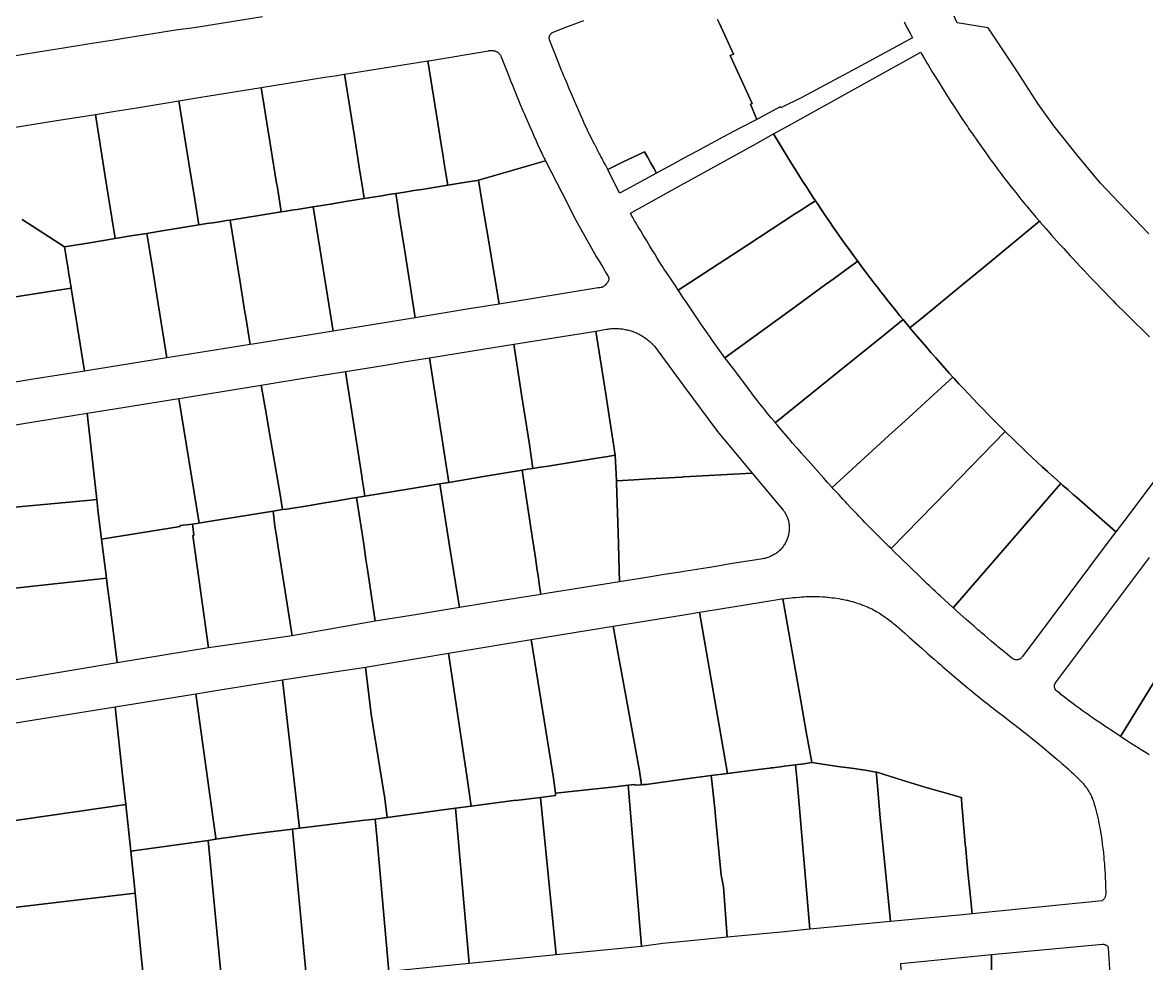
# Model space of a CAD drawing. Header units: metres. Extents: x 3 to 1005126, y 39 to 4383651.
# Drawn here: x 478748.8 to 479016.1, y 4364751.3 to 4364975 of the extents above; entities that cross this region are included whole.
import ezdxf

# ---------------------------------------------------------------- set-up
doc = ezdxf.new("R2010")
doc.units = ezdxf.units.M
doc.header["$MEASUREMENT"] = 0
doc.layers.add('TM_Llucmajor', color=7, linetype='Continuous')

msp = doc.modelspace()

# ---------------------------------------------------------------- linework, layer by layer
at = {"layer": 'TM_Llucmajor', "linetype": 'Continuous', "flags": 128}
for points in [[(479016.64, 4364924.84), (479009.64, 4364932.12), (479005.03, 4364936.92), (478999.68, 4364943.46), (478994.04, 4364950.46), (478990.26, 4364955.76), (478985.22, 4364963.52), (478978.43, 4364973.8), (478971.06, 4364974.94), (478968.74, 4364979.94)], [(478805.86, 4364976.41), (478789.61, 4364973.78), (478785.72, 4364973.32), (478773.81, 4364971.39), (478770.53, 4364970.86), (478764.31, 4364969.86), (478758.08, 4364968.85), (478758.08, 4364968.85), (478755, 4364968.35), (478740.24, 4364966.01)], [(478914.07, 4364975.76), (478914.52, 4364974.8), (478917.91, 4364967.52), (478917.48, 4364967.35), (478917.04, 4364967.18), (478919.67, 4364961.49), (478922.3, 4364955.81), (478921.88, 4364955.63), (478923.46, 4364952.02), (478919.38, 4364949.92), (478915.3, 4364947.82), (478908.89, 4364944.31), (478906.1, 4364942.78), (478902.48, 4364940.8), (478901.02, 4364940), (478899.56, 4364939.2), (478898.9, 4364940.38), (478898.24, 4364941.57), (478897.49, 4364942.93), (478896.73, 4364944.29), (478891.47, 4364941.81), (478887.96, 4364940.06), (478887.96, 4364940.06), (478887.64, 4364940.7), (478887.42, 4364941.17), (478886.98, 4364942), (478886.74, 4364942.45), (478886.6, 4364942.72), (478886.33, 4364943.22), (478886.16, 4364943.54), (478886.06, 4364943.74), (478885.87, 4364944.09), (478885.64, 4364944.53), (478885.51, 4364944.79), (478885.27, 4364945.24), (478884.95, 4364945.85), (478884.84, 4364946.06), (478884.63, 4364946.46), (478883.58, 4364948.56), (478883.33, 4364949.08), (478882.96, 4364949.87), (478882.71, 4364950.41), (478882.38, 4364951.13), (478882.31, 4364951.28), (478882.22, 4364951.49), (478882.03, 4364951.91), (478881.66, 4364952.75), (478881.41, 4364953.31), (478880.9, 4364954.47), (478880.52, 4364955.34), (478879.98, 4364956.6), (478879.26, 4364958.26), (478878.91, 4364959.08), (478878.13, 4364960.91), (478877.82, 4364961.66), (478877.61, 4364962.16), (478877.2, 4364963.16), (478877, 4364963.66), (478876.18, 4364965.7), (478875.37, 4364967.74), (478874.84, 4364969.09), (478874.14, 4364970.92), (478874.11, 4364971.03), (478874.08, 4364971.13), (478874.06, 4364971.35), (478874.06, 4364971.46), (478874.07, 4364971.56), (478874.09, 4364971.67), (478874.12, 4364971.78), (478874.15, 4364971.88), (478874.19, 4364971.98), (478874.29, 4364972.18), (478874.35, 4364972.27), (478874.42, 4364972.35), (478874.5, 4364972.44), (478874.66, 4364972.58), (478874.75, 4364972.65), (478874.84, 4364972.7), (478874.98, 4364972.77), (478878.63, 4364974.16), (478882.29, 4364975.54)], [(478958.42, 4364975.16), (478958.66, 4364974.71), (478959.13, 4364973.82), (478959.62, 4364972.94), (478959.94, 4364972.35), (478960.46, 4364971.41), (478947.28, 4364964.3), (478934.11, 4364957.18), (478929.09, 4364954.74), (478928.96, 4364954.98), (478923.46, 4364952.02), (478921.88, 4364955.63), (478922.3, 4364955.81), (478919.67, 4364961.49), (478917.04, 4364967.18), (478917.48, 4364967.35), (478917.91, 4364967.52), (478914.52, 4364974.8), (478914.07, 4364975.76)], [(478746.57, 4364950.06), (478756.36, 4364951.64), (478766.14, 4364953.21), (478768.48, 4364938.44), (478770.82, 4364923.68), (478764.81, 4364922.7), (478758.8, 4364921.72), (478758.8, 4364921.72), (478748.67, 4364928.22)], [(478748.67, 4364928.22), (478758.8, 4364921.72), (478759.03, 4364920.26), (478759.28, 4364918.72), (478759.56, 4364916.98), (478759.84, 4364915.24), (478759.99, 4364914.36), (478760.13, 4364913.48), (478760.14, 4364913.38), (478760.16, 4364913.27), (478760.27, 4364912.59), (478760.38, 4364911.9), (478758.83, 4364911.66), (478757.28, 4364911.41), (478756.23, 4364911.25), (478755.17, 4364911.08), (478745.18, 4364909.5)], [(479023.2, 4364873.14), (479011.85, 4364858.04), (479008.77, 4364853.94), (478999.42, 4364862.19), (478998.68, 4364862.84), (478997.44, 4364863.92), (478996.2, 4364865.01), (478995.7, 4364865.45), (478994.97, 4364866.1), (478993.88, 4364867.08), (478993.74, 4364867.2), (478992.52, 4364868.3), (478991.31, 4364869.42), (478990.1, 4364870.53), (478988.9, 4364871.65), (478987.7, 4364872.78), (478986.5, 4364873.92), (478985.32, 4364875.06), (478984.13, 4364876.2), (478982.96, 4364877.35), (478982.47, 4364877.83), (478981.78, 4364878.51), (478980.62, 4364879.67), (478979.46, 4364880.84), (478978.3, 4364882.02), (478977.15, 4364883.19), (478976.01, 4364884.38), (478974.87, 4364885.57), (478973.74, 4364886.76), (478972.61, 4364887.97), (478971.49, 4364889.17), (478970.38, 4364890.38), (478970.05, 4364890.74), (478970.05, 4364890.74), (478969.27, 4364891.6), (478968.16, 4364892.83), (478967.07, 4364894.05), (478965.98, 4364895.29), (478964.89, 4364896.52), (478964.09, 4364897.45), (478963.81, 4364897.77), (478961.67, 4364900.27), (478960.61, 4364901.53), (478959.83, 4364902.46), (478963.02, 4364905.05), (478965.28, 4364906.91), (478967.54, 4364908.77), (478969.85, 4364910.68), (478972.16, 4364912.58), (478976.82, 4364916.42), (478990.62, 4364927.79), (478990.79, 4364927.59), (478992.15, 4364926.05), (478992.6, 4364925.54), (478993.51, 4364924.51), (478994.15, 4364923.8), (478995.43, 4364922.37), (478996.39, 4364921.3), (478997.36, 4364920.24), (478997.96, 4364919.58), (478998.38, 4364919.12), (479000.52, 4364916.82), (479001.24, 4364916.05), (479002.68, 4364914.52), (479003.77, 4364913.38), (479004.32, 4364912.81), (479005.14, 4364911.95), (479006.38, 4364910.67), (479007.21, 4364909.82), (479007.63, 4364909.4), (479008.25, 4364908.76), (479008.83, 4364908.18), (479011.15, 4364905.88), (479011.93, 4364905.11), (479013.48, 4364903.59), (479014.97, 4364902.15), (479015.72, 4364901.43), (479016.84, 4364900.35)], [(478745.18, 4364909.5), (478755.17, 4364911.08), (478756.23, 4364911.25), (478757.28, 4364911.41), (478758.83, 4364911.66), (478760.38, 4364911.9), (478761.18, 4364906.99), (478763.56, 4364892.19), (478763.56, 4364892.19), (478751.33, 4364890.23), (478733.62, 4364887.36)], [(479020.07, 4364821.8), (479009.92, 4364805.29), (479009.92, 4364805.29), (479009.08, 4364805.85), (479007.55, 4364806.87), (479006.78, 4364807.39), (479006.18, 4364807.8), (479004.96, 4364808.62), (479004.06, 4364809.22), (479003.16, 4364809.84), (479002.71, 4364810.15), (479002.18, 4364810.52), (479001.83, 4364810.77), (479001.14, 4364811.26), (479000.79, 4364811.51), (479000.1, 4364812.01), (478999.4, 4364812.52), (478998.94, 4364812.86), (478998.64, 4364813.09), (478998.03, 4364813.55), (478997.68, 4364813.82), (478996.99, 4364814.35), (478996.29, 4364814.89), (478995.83, 4364815.25), (478995.52, 4364815.49), (478994.91, 4364815.98), (478994.82, 4364816.05), (478994.73, 4364816.11), (478994.58, 4364816.26), (478994.51, 4364816.35), (478994.39, 4364816.53), (478994.34, 4364816.63), (478994.3, 4364816.73), (478994.27, 4364816.83), (478994.24, 4364816.94), (478994.22, 4364817.05), (478994.21, 4364817.15), (478994.21, 4364817.37), (478994.22, 4364817.48), (478994.24, 4364817.59), (478994.27, 4364817.69), (478994.35, 4364817.89), (478994.4, 4364817.99), (478994.47, 4364818.09), (479016.84, 4364847.88)], [(478736.77, 4364839.44), (478768.76, 4364842.93), (478769.03, 4364840.8), (478769.53, 4364836.84), (478771.29, 4364822.78), (478771.29, 4364822.78), (478741.01, 4364817.74)], [(479016.74, 4364800.98), (479015.98, 4364801.44), (479015.23, 4364801.9), (479014.85, 4364802.13), (479014.33, 4364802.46), (479013.3, 4364803.1), (479012.27, 4364803.76), (479011.59, 4364804.2), (479011.13, 4364804.5), (479010.23, 4364805.09), (479009.92, 4364805.29), (479020.07, 4364821.8)], [(478742.13, 4364807.78), (478770.85, 4364812.39), (478772.67, 4364795.37), (478773.34, 4364789.13), (478742.57, 4364784.73)], [(478744.74, 4364764.42), (478775.58, 4364768.03), (478777.03, 4364753.18), (478777.62, 4364747.16), (478777.91, 4364744.15), (478777.91, 4364744.15), (478749.49, 4364741.41), (478749.35, 4364741.38), (478749.22, 4364741.35), (478749.08, 4364741.34), (478748.94, 4364741.32), (478748.81, 4364741.32), (478748.67, 4364741.33)]]:
    msp.add_lwpolyline(points, dxfattribs=at)
for points in [[(478848.74, 4364943.75), (478848.59, 4364944.65), (478848.45, 4364945.55), (478847.54, 4364951.15), (478845.16, 4364965.92), (478845.41, 4364965.96), (478859.58, 4364968.31), (478859.72, 4364968.35), (478859.86, 4364968.38), (478860, 4364968.4), (478860.14, 4364968.41), (478860.28, 4364968.42), (478860.42, 4364968.42), (478860.57, 4364968.41), (478860.71, 4364968.39), (478860.85, 4364968.36), (478860.98, 4364968.33), (478861.12, 4364968.29), (478861.25, 4364968.24), (478861.38, 4364968.18), (478861.51, 4364968.12), (478861.63, 4364968.05), (478861.75, 4364967.97), (478861.87, 4364967.89), (478861.98, 4364967.8), (478862.08, 4364967.7), (478862.18, 4364967.6), (478862.27, 4364967.49), (478862.36, 4364967.38), (478862.44, 4364967.26), (478862.51, 4364967.14), (478862.58, 4364967.01), (478862.64, 4364966.88), (478863.1, 4364965.69), (478863.4, 4364964.89), (478864.03, 4364963.3), (478864.58, 4364961.89), (478864.86, 4364961.19), (478865.28, 4364960.14), (478865.7, 4364959.08), (478865.92, 4364958.56), (478866.35, 4364957.51), (478866.57, 4364956.98), (478866.89, 4364956.2), (478867.16, 4364955.56), (478867.7, 4364954.28), (478867.87, 4364953.89), (478868.07, 4364953.44), (478868.8, 4364951.75), (478869.35, 4364950.48), (478870.04, 4364948.91), (478870.38, 4364948.12), (478870.91, 4364946.94), (478871.26, 4364946.15), (478871.44, 4364945.76), (478871.71, 4364945.16), (478872.08, 4364944.38), (478872.26, 4364943.99), (478872.54, 4364943.4), (478872.83, 4364942.81), (478872.97, 4364942.52), (478873.16, 4364942.14), (478869.3, 4364941.03), (478865.44, 4364939.92), (478861.34, 4364938.74), (478857.23, 4364937.55), (478856.5, 4364937.44), (478855.77, 4364937.32), (478852.83, 4364936.85), (478849.93, 4364936.38), (478849.33, 4364940.07), (478849.17, 4364941.04), (478848.74, 4364943.75)], [(478937.35, 4364932.68), (478937, 4364933.21), (478936.09, 4364934.58), (478935.2, 4364935.97), (478934.31, 4364937.35), (478933.42, 4364938.74), (478932.55, 4364940.14), (478932.21, 4364940.67), (478931.68, 4364941.54), (478930.81, 4364942.94), (478927.39, 4364948.57), (478931.02, 4364950.57), (478962.4, 4364967.95), (478962.59, 4364967.61), (478963.04, 4364966.83), (478963.27, 4364966.43), (478963.62, 4364965.84), (478963.93, 4364965.31), (478964.14, 4364964.95), (478964.57, 4364964.25), (478965.21, 4364963.19), (478965.65, 4364962.48), (478966.51, 4364961.1), (478968.07, 4364958.61), (478968.86, 4364957.38), (478969.65, 4364956.14), (478970.04, 4364955.52), (478971.37, 4364953.48), (478972.04, 4364952.46), (478972.71, 4364951.45), (478973.05, 4364950.94), (478973.49, 4364950.29), (478973.79, 4364949.86), (478974.38, 4364949), (478974.68, 4364948.57), (478975.87, 4364946.86), (478977.07, 4364945.17), (478978.26, 4364943.5), (478978.86, 4364942.66), (478979.46, 4364941.83), (478979.77, 4364941.41), (478980.38, 4364940.58), (478980.68, 4364940.17), (478981.15, 4364939.55), (478981.57, 4364938.99), (478981.85, 4364938.62), (478982.41, 4364937.89), (478982.7, 4364937.52), (478983.27, 4364936.78), (478984.22, 4364935.58), (478984.98, 4364934.61), (478985.76, 4364933.64), (478986.15, 4364933.16), (478987.31, 4364931.72), (478987.61, 4364931.36), (478988.2, 4364930.64), (478988.95, 4364929.74), (478989.45, 4364929.16), (478989.79, 4364928.76), (478990.46, 4364927.98), (478990.62, 4364927.79), (478976.82, 4364916.42), (478972.16, 4364912.58), (478969.85, 4364910.68), (478967.54, 4364908.77), (478965.28, 4364906.91), (478963.02, 4364905.05), (478959.83, 4364902.46), (478959.55, 4364902.8), (478958.5, 4364904.06), (478958.22, 4364904.41), (478957.46, 4364905.34), (478956.42, 4364906.62), (478955.39, 4364907.9), (478954.37, 4364909.19), (478953.91, 4364909.77), (478953.35, 4364910.49), (478952.86, 4364911.11), (478952.34, 4364911.78), (478951.33, 4364913.09), (478950.33, 4364914.4), (478949.34, 4364915.71), (478948.35, 4364917.03), (478947.41, 4364918.29), (478947.37, 4364918.35), (478946.39, 4364919.68), (478945.42, 4364921.01), (478944.46, 4364922.35), (478943.65, 4364923.48), (478943.5, 4364923.69), (478942.56, 4364925.04), (478942.4, 4364925.26), (478941.61, 4364926.39), (478940.68, 4364927.74), (478939.78, 4364929.05), (478938.82, 4364930.47), (478937.91, 4364931.84), (478937.35, 4364932.68)], [(478829.04, 4364939.59), (478827.72, 4364947.97), (478825.38, 4364962.76), (478835.27, 4364964.34), (478845.16, 4364965.92), (478847.54, 4364951.15), (478848.45, 4364945.55), (478848.59, 4364944.65), (478848.74, 4364943.75), (478849.17, 4364941.04), (478849.33, 4364940.07), (478849.93, 4364936.38), (478843.73, 4364935.38), (478841.83, 4364935.07), (478839.68, 4364934.73), (478837.54, 4364934.38), (478835.87, 4364934.12), (478835.01, 4364933.98), (478834.21, 4364933.85), (478832.13, 4364933.51), (478830.06, 4364933.18), (478829.71, 4364935.37), (478829.55, 4364936.38), (478829.04, 4364939.59)], [(478810.33, 4364930), (478809.99, 4364932.14), (478809.64, 4364934.27), (478809.4, 4364935.78), (478809.15, 4364937.29), (478807.94, 4364944.78), (478805.54, 4364959.56), (478817.78, 4364961.54), (478820.71, 4364962.01), (478823.05, 4364962.38), (478825.38, 4364962.76), (478827.72, 4364947.97), (478829.04, 4364939.59), (478829.55, 4364936.38), (478829.71, 4364935.37), (478830.06, 4364933.18), (478828.08, 4364932.86), (478826.1, 4364932.54), (478822.01, 4364931.88), (478817.93, 4364931.22), (478814.13, 4364930.61), (478812.72, 4364930.39), (478811.53, 4364930.19), (478810.33, 4364930)], [(478789.74, 4364932.94), (478788.34, 4364941.61), (478785.94, 4364956.4), (478790.74, 4364957.18), (478805.54, 4364959.56), (478807.94, 4364944.78), (478809.15, 4364937.29), (478809.4, 4364935.78), (478809.64, 4364934.27), (478809.99, 4364932.14), (478810.33, 4364930), (478808.89, 4364929.77), (478798.17, 4364928.09), (478797.32, 4364927.96), (478796.47, 4364927.82), (478795.53, 4364927.67), (478794.58, 4364927.52), (478792.65, 4364927.22), (478790.72, 4364926.92), (478790.23, 4364929.93), (478789.74, 4364932.94)], [(478770.82, 4364923.68), (478768.48, 4364938.44), (478766.14, 4364953.21), (478770.86, 4364953.97), (478775.95, 4364954.79), (478785.94, 4364956.4), (478788.34, 4364941.61), (478789.74, 4364932.94), (478790.23, 4364929.93), (478790.72, 4364926.92), (478781.05, 4364925.34), (478779.71, 4364925.13), (478778.36, 4364924.91), (478774.59, 4364924.29), (478770.82, 4364923.68)], [(478904.72, 4364911.42), (478904.12, 4364912.33), (478903.42, 4364913.38), (478902.48, 4364914.78), (478901.56, 4364916.17), (478901.34, 4364916.51), (478901, 4364917.03), (478900.62, 4364917.63), (478900.37, 4364918.02), (478899.87, 4364918.82), (478899.63, 4364919.21), (478899.13, 4364920.01), (478898.64, 4364920.82), (478897.98, 4364921.9), (478897.66, 4364922.44), (478897.24, 4364923.11), (478896.42, 4364924.47), (478895.81, 4364925.48), (478895.2, 4364926.5), (478894.9, 4364927.01), (478894.58, 4364927.55), (478894.36, 4364927.93), (478893.94, 4364928.67), (478893.72, 4364929.03), (478893.36, 4364929.68), (478906.1, 4364936.75), (478907.99, 4364937.8), (478922.62, 4364945.92), (478927.39, 4364948.57), (478930.81, 4364942.94), (478931.68, 4364941.54), (478932.21, 4364940.67), (478932.55, 4364940.14), (478933.42, 4364938.74), (478934.31, 4364937.35), (478935.2, 4364935.97), (478936.09, 4364934.58), (478937, 4364933.21), (478937.35, 4364932.68), (478936.07, 4364931.84), (478934.78, 4364931.01), (478933.79, 4364930.36), (478932.8, 4364929.71), (478932.65, 4364929.61), (478921.03, 4364922.05), (478906.1, 4364912.32), (478904.72, 4364911.42)], [(478894.03, 4364936.18), (478892.4, 4364935.32), (478890.77, 4364934.47), (478887.96, 4364940.06), (478891.47, 4364941.81), (478896.73, 4364944.29), (478897.49, 4364942.93), (478898.24, 4364941.57), (478898.9, 4364940.38), (478899.56, 4364939.2), (478896.8, 4364937.69), (478894.03, 4364936.18)], [(478858.21, 4364931.71), (478857.23, 4364937.55), (478861.34, 4364938.74), (478865.44, 4364939.92), (478869.3, 4364941.03), (478873.16, 4364942.14), (478877.02, 4364934.65), (478880.4, 4364928.06), (478883.7, 4364922.14), (478885.23, 4364919.44), (478885.54, 4364918.93), (478886.15, 4364917.9), (478886.76, 4364916.86), (478887.17, 4364916.17), (478887.46, 4364915.71), (478888, 4364914.83), (478888.05, 4364914.74), (478888.09, 4364914.67), (478888.13, 4364914.57), (478888.15, 4364914.49), (478888.18, 4364914.39), (478888.2, 4364914.31), (478888.21, 4364914.21), (478888.22, 4364914.12), (478888.21, 4364913.97), (478888.19, 4364913.88), (478888.16, 4364913.74), (478888.1, 4364913.57), (478888.06, 4364913.49), (478888.02, 4364913.42), (478887.97, 4364913.36), (478887.89, 4364913.25), (478887.78, 4364913.08), (478887.7, 4364912.97), (478887.63, 4364912.87), (478887.47, 4364912.69), (478887.41, 4364912.63), (478887.34, 4364912.57), (478887.24, 4364912.48), (478887.16, 4364912.42), (478887.06, 4364912.35), (478886.97, 4364912.29), (478886.87, 4364912.24), (478886.76, 4364912.17), (478886.68, 4364912.14), (478886.56, 4364912.09), (478886.45, 4364912.05), (478886.38, 4364912.03), (478886.12, 4364911.97), (478886.02, 4364911.95), (478885.93, 4364911.94), (478885.72, 4364911.93), (478862.16, 4364908.12), (478859.68, 4364922.89), (478858.21, 4364931.71)], [(478838.3, 4364929.5), (478837.93, 4364931.88), (478837.54, 4364934.38), (478839.68, 4364934.73), (478841.83, 4364935.07), (478843.73, 4364935.38), (478849.93, 4364936.38), (478852.83, 4364936.85), (478855.77, 4364937.32), (478856.5, 4364937.44), (478857.23, 4364937.55), (478858.21, 4364931.71), (478859.68, 4364922.89), (478862.16, 4364908.12), (478854.99, 4364906.96), (478842.16, 4364904.87), (478841.19, 4364911.04), (478840.24, 4364917.1), (478839.84, 4364919.68), (478838.3, 4364929.5)], [(478822.69, 4364901.7), (478820.3, 4364916.47), (478817.93, 4364931.22), (478822.01, 4364931.88), (478826.1, 4364932.54), (478828.08, 4364932.86), (478830.06, 4364933.18), (478832.13, 4364933.51), (478834.21, 4364933.85), (478835.01, 4364933.98), (478835.87, 4364934.12), (478837.54, 4364934.38), (478837.93, 4364931.88), (478838.3, 4364929.5), (478839.84, 4364919.68), (478840.24, 4364917.1), (478841.19, 4364911.04), (478842.16, 4364904.87), (478822.69, 4364901.7)], [(478906.1, 4364909.33), (478905.11, 4364910.83), (478904.72, 4364911.42), (478906.1, 4364912.32), (478921.03, 4364922.05), (478932.65, 4364929.61), (478932.8, 4364929.71), (478933.79, 4364930.36), (478934.78, 4364931.01), (478936.07, 4364931.84), (478937.35, 4364932.68), (478937.91, 4364931.84), (478938.82, 4364930.47), (478939.78, 4364929.05), (478940.68, 4364927.74), (478941.61, 4364926.39), (478942.4, 4364925.26), (478942.56, 4364925.04), (478943.5, 4364923.69), (478943.65, 4364923.48), (478944.46, 4364922.35), (478945.42, 4364921.01), (478946.39, 4364919.68), (478947.37, 4364918.35), (478947.41, 4364918.29), (478944.61, 4364916.26), (478941.81, 4364914.22), (478940.79, 4364913.48), (478939.76, 4364912.73), (478931.63, 4364906.83), (478915.84, 4364895.36), (478913.44, 4364898.68), (478912.66, 4364899.76), (478912.38, 4364900.14), (478912.14, 4364900.48), (478911.6, 4364901.26), (478910.51, 4364902.82), (478910.1, 4364903.43), (478906.42, 4364908.84), (478906.1, 4364909.33)], [(478802.96, 4364898.49), (478801.83, 4364905.43), (478801.7, 4364906.22), (478800.73, 4364912.27), (478800.55, 4364913.36), (478800.25, 4364915.23), (478799.2, 4364921.75), (478798.17, 4364928.09), (478808.89, 4364929.77), (478810.33, 4364930), (478811.53, 4364930.19), (478812.72, 4364930.39), (478814.13, 4364930.61), (478817.93, 4364931.22), (478820.3, 4364916.47), (478822.69, 4364901.7), (478803.53, 4364898.58), (478802.96, 4364898.49)], [(478783.15, 4364895.32), (478780.74, 4364910.16), (478779.76, 4364916.27), (478779.06, 4364920.59), (478778.36, 4364924.91), (478779.71, 4364925.13), (478781.05, 4364925.34), (478790.72, 4364926.92), (478792.65, 4364927.22), (478794.58, 4364927.52), (478795.53, 4364927.67), (478796.47, 4364927.82), (478797.32, 4364927.96), (478798.17, 4364928.09), (478799.2, 4364921.75), (478800.25, 4364915.23), (478800.55, 4364913.36), (478800.73, 4364912.27), (478801.7, 4364906.22), (478801.83, 4364905.43), (478802.96, 4364898.49), (478783.15, 4364895.32)], [(478759.28, 4364918.72), (478759.03, 4364920.26), (478758.8, 4364921.72), (478764.81, 4364922.7), (478770.82, 4364923.68), (478774.59, 4364924.29), (478778.36, 4364924.91), (478779.06, 4364920.59), (478779.76, 4364916.27), (478780.74, 4364910.16), (478783.15, 4364895.32), (478763.56, 4364892.19), (478761.18, 4364906.99), (478760.38, 4364911.9), (478760.27, 4364912.59), (478760.16, 4364913.27), (478760.14, 4364913.38), (478760.13, 4364913.48), (478759.99, 4364914.36), (478759.84, 4364915.24), (478759.56, 4364916.98), (478759.28, 4364918.72)], [(478927.82, 4364879.9), (478927.67, 4364880.08), (478926.82, 4364881.1), (478925.98, 4364882.11), (478925.57, 4364882.62), (478925.22, 4364883.05), (478924.99, 4364883.34), (478924.54, 4364883.91), (478923.85, 4364884.79), (478923.4, 4364885.38), (478922.49, 4364886.56), (478921.97, 4364887.24), (478920.94, 4364888.6), (478918.87, 4364891.34), (478917.84, 4364892.71), (478916.75, 4364894.15), (478916.21, 4364894.88), (478915.84, 4364895.36), (478931.63, 4364906.83), (478939.76, 4364912.73), (478940.79, 4364913.48), (478941.81, 4364914.22), (478944.61, 4364916.26), (478947.41, 4364918.29), (478948.35, 4364917.03), (478949.34, 4364915.71), (478950.33, 4364914.4), (478951.33, 4364913.09), (478952.34, 4364911.78), (478952.86, 4364911.11), (478953.35, 4364910.49), (478953.91, 4364909.77), (478954.37, 4364909.19), (478955.39, 4364907.9), (478956.42, 4364906.62), (478957.46, 4364905.34), (478958.22, 4364904.41), (478956.08, 4364902.68), (478953.94, 4364900.96), (478943.02, 4364892.15), (478927.82, 4364879.9)], [(478888.64, 4364879.38), (478887.51, 4364886.7), (478885.1, 4364901.7), (478887.66, 4364902.11), (478887.97, 4364902.16), (478888.26, 4364902.2), (478888.56, 4364902.23), (478888.85, 4364902.26), (478889.15, 4364902.28), (478889.44, 4364902.29), (478889.74, 4364902.3), (478890.04, 4364902.29), (478890.33, 4364902.29), (478890.63, 4364902.27), (478890.92, 4364902.25), (478891.22, 4364902.22), (478891.51, 4364902.18), (478891.8, 4364902.13), (478892.09, 4364902.08), (478892.38, 4364902.02), (478892.67, 4364901.96), (478892.96, 4364901.88), (478893.24, 4364901.8), (478893.53, 4364901.72), (478893.8, 4364901.63), (478894.09, 4364901.52), (478894.36, 4364901.42), (478894.64, 4364901.31), (478894.91, 4364901.18), (478895.17, 4364901.06), (478895.44, 4364900.93), (478895.7, 4364900.79), (478895.96, 4364900.64), (478896.21, 4364900.49), (478896.46, 4364900.33), (478896.71, 4364900.17), (478896.95, 4364900), (478897.19, 4364899.82), (478897.42, 4364899.64), (478897.65, 4364899.46), (478897.88, 4364899.26), (478898.1, 4364899.07), (478898.31, 4364898.86), (478898.53, 4364898.66), (478898.73, 4364898.44), (478898.93, 4364898.22), (478899.07, 4364898.07), (478906.1, 4364888.56), (478914.05, 4364877.81), (478922.34, 4364867.92), (478906.1, 4364867.01), (478906, 4364867), (478905.62, 4364866.98), (478897.82, 4364866.54), (478894.25, 4364866.34), (478890.02, 4364866.1), (478889.89, 4364869.16), (478889.75, 4364872.22), (478889.19, 4364875.8), (478888.64, 4364879.38)], [(478941.34, 4364864.52), (478940.26, 4364865.72), (478939.35, 4364866.72), (478937.54, 4364868.74), (478935.61, 4364870.89), (478934.65, 4364871.97), (478934.02, 4364872.68), (478933.7, 4364873.04), (478933.23, 4364873.58), (478932.8, 4364874.07), (478931.94, 4364875.07), (478931.09, 4364876.06), (478929.38, 4364878.07), (478928.23, 4364879.41), (478927.82, 4364879.9), (478943.02, 4364892.15), (478953.94, 4364900.96), (478956.08, 4364902.68), (478958.22, 4364904.41), (478958.5, 4364904.06), (478959.55, 4364902.8), (478959.83, 4364902.46), (478960.61, 4364901.53), (478961.67, 4364900.27), (478963.81, 4364897.77), (478964.09, 4364897.45), (478964.89, 4364896.52), (478965.98, 4364895.29), (478967.07, 4364894.05), (478968.16, 4364892.83), (478969.27, 4364891.6), (478970.05, 4364890.74), (478967.31, 4364888.24), (478964.57, 4364885.73), (478963.54, 4364884.8), (478962.52, 4364883.87), (478961.46, 4364882.9), (478957.76, 4364879.51), (478955.7, 4364877.63), (478941.34, 4364864.52)], [(478869.32, 4364874.71), (478867.48, 4364886.57), (478865.62, 4364898.55), (478885.1, 4364901.7), (478887.51, 4364886.7), (478888.64, 4364879.38), (478889.19, 4364875.8), (478889.75, 4364872.22), (478887.55, 4364871.83), (478885.35, 4364871.45), (478879.59, 4364870.52), (478873.82, 4364869.6), (478871.97, 4364869.31), (478870.12, 4364869.03), (478869.72, 4364871.87), (478869.32, 4364874.71)], [(478850.15, 4364865.72), (478847.86, 4364880.52), (478845.56, 4364895.32), (478855.81, 4364896.97), (478865.62, 4364898.55), (478867.48, 4364886.57), (478869.32, 4364874.71), (478869.72, 4364871.87), (478870.12, 4364869.03), (478868.88, 4364868.82), (478867.62, 4364868.61), (478858.89, 4364867.17), (478850.15, 4364865.72)], [(478829.47, 4364867.18), (478827.89, 4364877.42), (478825.61, 4364892.09), (478832.12, 4364893.14), (478835.51, 4364893.69), (478840.54, 4364894.5), (478845.56, 4364895.32), (478847.86, 4364880.52), (478850.15, 4364865.72), (478849.09, 4364865.55), (478848.04, 4364865.38), (478841.35, 4364864.27), (478833.12, 4364862.91), (478830.68, 4364862.51), (478830.22, 4364862.43), (478829.88, 4364864.56), (478829.58, 4364866.5), (478829.47, 4364867.18)], [(478806.78, 4364881.69), (478805.54, 4364888.85), (478807.96, 4364889.24), (478815.65, 4364890.48), (478820.63, 4364891.29), (478825.61, 4364892.09), (478827.89, 4364877.42), (478829.47, 4364867.18), (478829.58, 4364866.5), (478829.88, 4364864.56), (478830.22, 4364862.43), (478829.23, 4364862.27), (478828.25, 4364862.1), (478824.47, 4364861.48), (478823.72, 4364861.36), (478820.69, 4364860.86), (478816.64, 4364860.18), (478812.58, 4364859.51), (478811.61, 4364859.38), (478810.64, 4364859.24), (478810.38, 4364860.79), (478810.12, 4364862.35), (478807.83, 4364875.6), (478807.37, 4364878.29), (478806.78, 4364881.69)], [(478786.96, 4364885.83), (478805.54, 4364888.85), (478806.78, 4364881.69), (478807.37, 4364878.29), (478807.83, 4364875.6), (478810.12, 4364862.35), (478810.38, 4364860.79), (478810.64, 4364859.24), (478808.37, 4364858.88), (478792.03, 4364856.24), (478790.8, 4364856.04), (478785.98, 4364885.67), (478786.96, 4364885.83)], [(478955.34, 4364849.97), (478954.85, 4364850.45), (478954.2, 4364851.1), (478952.93, 4364852.37), (478952.36, 4364852.93), (478951.24, 4364854.06), (478950.4, 4364854.92), (478949.14, 4364856.21), (478948.52, 4364856.85), (478947.69, 4364857.71), (478947.28, 4364858.15), (478946.66, 4364858.79), (478945.73, 4364859.78), (478944.91, 4364860.64), (478944.5, 4364861.08), (478943.89, 4364861.74), (478942.98, 4364862.72), (478942.07, 4364863.72), (478941.61, 4364864.22), (478941.34, 4364864.52), (478955.7, 4364877.63), (478957.76, 4364879.51), (478961.46, 4364882.9), (478962.52, 4364883.87), (478963.54, 4364884.8), (478964.57, 4364885.73), (478967.31, 4364888.24), (478970.05, 4364890.74), (478970.38, 4364890.38), (478971.49, 4364889.17), (478972.61, 4364887.97), (478973.74, 4364886.76), (478974.87, 4364885.57), (478976.01, 4364884.38), (478977.15, 4364883.19), (478978.3, 4364882.02), (478979.46, 4364880.84), (478980.62, 4364879.67), (478981.78, 4364878.51), (478982.47, 4364877.83), (478968.91, 4364863.9), (478955.34, 4364849.97)], [(478790.8, 4364856.04), (478789.25, 4364855.79), (478786.29, 4364855.48), (478786.32, 4364855.23), (478767.6, 4364852.21), (478766.82, 4364858.45), (478766.47, 4364861.62), (478764.18, 4364882.15), (478772.68, 4364883.51), (478785.98, 4364885.67), (478790.8, 4364856.04)], [(478734.87, 4364858.74), (478734.84, 4364859.08), (478732.88, 4364875.16), (478733.03, 4364875.59), (478734.52, 4364877.26), (478735.31, 4364877.51), (478755.4, 4364880.74), (478764.18, 4364882.15), (478766.47, 4364861.62), (478764.19, 4364861.43), (478734.87, 4364858.74)], [(478970.13, 4364835.92), (478969.02, 4364836.92), (478968.03, 4364837.81), (478967.05, 4364838.71), (478966.56, 4364839.15), (478965.84, 4364839.82), (478965.36, 4364840.27), (478964.4, 4364841.18), (478963.92, 4364841.63), (478962.97, 4364842.55), (478962.02, 4364843.47), (478960.12, 4364845.31), (478957.48, 4364847.88), (478956.16, 4364849.16), (478955.34, 4364849.97), (478968.91, 4364863.9), (478982.47, 4364877.83), (478982.96, 4364877.35), (478984.13, 4364876.2), (478985.32, 4364875.06), (478986.5, 4364873.92), (478987.7, 4364872.78), (478988.9, 4364871.65), (478990.1, 4364870.53), (478991.31, 4364869.42), (478992.52, 4364868.3), (478993.74, 4364867.2), (478993.88, 4364867.08), (478994.97, 4364866.1), (478995.7, 4364865.45), (478994.06, 4364863.57), (478982.92, 4364850.69), (478970.13, 4364835.92)], [(478872.06, 4364839.09), (478871.77, 4364841.04), (478871.48, 4364842.98), (478871.12, 4364845.38), (478870.76, 4364847.77), (478869.84, 4364853.85), (478867.62, 4364868.61), (478868.88, 4364868.82), (478870.12, 4364869.03), (478871.97, 4364869.31), (478873.82, 4364869.6), (478879.59, 4364870.52), (478885.35, 4364871.45), (478887.55, 4364871.83), (478889.75, 4364872.22), (478889.89, 4364869.16), (478890.02, 4364866.1), (478890.03, 4364865.84), (478890.04, 4364865.58), (478890.42, 4364853.84), (478890.8, 4364842.09), (478873.8, 4364839.37), (478872.06, 4364839.09)], [(478852.71, 4364835.95), (478850.37, 4364850.66), (478848.04, 4364865.38), (478849.09, 4364865.55), (478850.15, 4364865.72), (478858.89, 4364867.17), (478867.62, 4364868.61), (478869.84, 4364853.85), (478870.76, 4364847.77), (478871.12, 4364845.38), (478871.48, 4364842.98), (478871.77, 4364841.04), (478872.06, 4364839.09), (478862.39, 4364837.52), (478852.71, 4364835.95)], [(478890.04, 4364865.58), (478890.03, 4364865.84), (478890.02, 4364866.1), (478894.25, 4364866.34), (478897.82, 4364866.54), (478905.62, 4364866.98), (478906, 4364867), (478906.1, 4364867.01), (478922.34, 4364867.92), (478929.7, 4364859.14), (478929.82, 4364858.97), (478929.94, 4364858.81), (478930.06, 4364858.61), (478930.18, 4364858.42), (478930.27, 4364858.24), (478930.38, 4364858.03), (478930.47, 4364857.85), (478930.56, 4364857.64), (478930.66, 4364857.43), (478930.72, 4364857.25), (478930.86, 4364856.81), (478930.92, 4364856.6), (478931.02, 4364856.16), (478931.06, 4364855.97), (478931.08, 4364855.73), (478931.1, 4364854.97), (478931.11, 4364854.74), (478931.11, 4364854.51), (478931.1, 4364854.28), (478931.08, 4364854.06), (478931.06, 4364853.83), (478931.03, 4364853.6), (478930.99, 4364853.38), (478930.94, 4364853.15), (478930.88, 4364852.93), (478930.82, 4364852.71), (478930.75, 4364852.49), (478930.67, 4364852.28), (478930.58, 4364852.06), (478930.49, 4364851.85), (478930.38, 4364851.63), (478930.27, 4364851.41), (478930.15, 4364851.19), (478930.02, 4364850.98), (478929.88, 4364850.78), (478929.74, 4364850.58), (478929.59, 4364850.38), (478929.44, 4364850.19), (478929.28, 4364850), (478929.11, 4364849.82), (478928.94, 4364849.64), (478928.76, 4364849.47), (478928.58, 4364849.31), (478928.39, 4364849.15), (478928.19, 4364849), (478928, 4364848.85), (478927.79, 4364848.71), (478927.58, 4364848.58), (478927.37, 4364848.46), (478927.16, 4364848.34), (478926.94, 4364848.23), (478926.71, 4364848.12), (478926.49, 4364848.02), (478926.26, 4364847.93), (478926.03, 4364847.85), (478925.79, 4364847.78), (478925.55, 4364847.71), (478925.32, 4364847.65), (478925.07, 4364847.6), (478924.83, 4364847.56), (478917.14, 4364846.32), (478913.16, 4364845.68), (478909.17, 4364845.03), (478906.1, 4364844.54), (478905.29, 4364844.41), (478901.4, 4364843.78), (478897.76, 4364843.2), (478890.8, 4364842.09), (478890.42, 4364853.84), (478890.04, 4364865.58)], [(478830.89, 4364844.57), (478830.47, 4364847.4), (478829.93, 4364850.99), (478829.09, 4364856.55), (478828.25, 4364862.1), (478829.23, 4364862.27), (478830.22, 4364862.43), (478830.68, 4364862.51), (478833.12, 4364862.91), (478841.35, 4364864.27), (478848.04, 4364865.38), (478850.37, 4364850.66), (478852.71, 4364835.95), (478842.7, 4364834.33), (478832.69, 4364832.7), (478831.8, 4364838.57), (478830.89, 4364844.57)], [(479008.77, 4364853.94), (479007.21, 4364851.87), (478993.21, 4364833.16), (478986.61, 4364824.3), (478986.55, 4364824.22), (478986.48, 4364824.13), (478986.4, 4364824.04), (478986.32, 4364823.96), (478986.23, 4364823.89), (478986.14, 4364823.82), (478986.04, 4364823.76), (478985.94, 4364823.71), (478985.83, 4364823.66), (478985.72, 4364823.62), (478985.61, 4364823.59), (478985.5, 4364823.56), (478985.38, 4364823.54), (478985.27, 4364823.54), (478985.15, 4364823.54), (478985.04, 4364823.54), (478984.92, 4364823.56), (478984.81, 4364823.58), (478984.7, 4364823.61), (478984.59, 4364823.65), (478984.48, 4364823.7), (478984.38, 4364823.75), (478984.28, 4364823.81), (478984.19, 4364823.88), (478984.1, 4364823.95), (478984.01, 4364824.03), (478983.02, 4364824.82), (478982.52, 4364825.22), (478981.79, 4364825.82), (478981.05, 4364826.42), (478980.68, 4364826.72), (478980.33, 4364827.01), (478979.63, 4364827.6), (478979.17, 4364827.98), (478978.24, 4364828.77), (478977.55, 4364829.36), (478976.86, 4364829.96), (478976.51, 4364830.25), (478976, 4364830.7), (478975.44, 4364831.19), (478975.07, 4364831.52), (478974.33, 4364832.17), (478973.22, 4364833.16), (478971, 4364835.14), (478970.34, 4364835.74), (478970.13, 4364835.92), (478982.92, 4364850.69), (478994.06, 4364863.57), (478995.7, 4364865.45), (478996.2, 4364865.01), (478997.44, 4364863.92), (478998.68, 4364862.84), (478999.42, 4364862.19), (479008.77, 4364853.94)], [(478808.8, 4364855.34), (478808.37, 4364858.88), (478810.64, 4364859.24), (478811.61, 4364859.38), (478812.58, 4364859.51), (478816.64, 4364860.18), (478820.69, 4364860.86), (478823.72, 4364861.36), (478824.47, 4364861.48), (478828.25, 4364862.1), (478829.09, 4364856.55), (478829.93, 4364850.99), (478830.47, 4364847.4), (478830.89, 4364844.57), (478831.8, 4364838.57), (478832.69, 4364832.7), (478812.94, 4364829.25), (478809.6, 4364850.3), (478809.17, 4364853.03), (478808.8, 4364855.34)], [(478736.77, 4364839.44), (478734.87, 4364858.74), (478764.19, 4364861.43), (478766.47, 4364861.62), (478766.82, 4364858.45), (478767.6, 4364852.21), (478768.76, 4364842.93), (478736.77, 4364839.44)], [(478789.46, 4364853.86), (478789.25, 4364855.79), (478792.03, 4364856.24), (478808.37, 4364858.88), (478808.8, 4364855.34), (478809.17, 4364853.03), (478809.6, 4364850.3), (478812.94, 4364829.25), (478793.06, 4364826.41), (478789.3, 4364853.1), (478789.54, 4364853.13), (478789.46, 4364853.86)], [(478768.76, 4364842.93), (478767.6, 4364852.21), (478786.32, 4364855.23), (478786.29, 4364855.48), (478789.25, 4364855.79), (478789.46, 4364853.86), (478789.54, 4364853.13), (478789.3, 4364853.1), (478793.06, 4364826.41), (478771.29, 4364822.78), (478769.53, 4364836.84), (478769.03, 4364840.8), (478768.76, 4364842.93)], [(478916.44, 4364796.54), (478913.12, 4364815.69), (478909.8, 4364834.84), (478917.2, 4364836.04), (478928.9, 4364837.97), (478929.26, 4364838.02), (478929.58, 4364838.06), (478931.73, 4364825.92), (478933.88, 4364813.77), (478935.18, 4364806.45), (478936.48, 4364799.12), (478934.56, 4364798.84), (478932.65, 4364798.56), (478929.96, 4364798.22), (478929.51, 4364798.16), (478927.26, 4364797.88), (478926.84, 4364797.83), (478926.42, 4364797.78), (478925.11, 4364797.62), (478923.81, 4364797.45), (478920.13, 4364797), (478916.44, 4364796.54)], [(478936.48, 4364799.12), (478935.18, 4364806.45), (478933.88, 4364813.77), (478931.73, 4364825.92), (478929.58, 4364838.06), (478930.12, 4364838.13), (478931.57, 4364838.28), (478931.95, 4364838.32), (478932.73, 4364838.39), (478933.59, 4364838.46), (478934.02, 4364838.5), (478934.66, 4364838.54), (478935.08, 4364838.56), (478935.3, 4364838.58), (478935.61, 4364838.59), (478936.03, 4364838.6), (478936.24, 4364838.61), (478937.43, 4364838.61), (478937.71, 4364838.6), (478937.89, 4364838.59), (478938.26, 4364838.58), (478939.1, 4364838.52), (478939.65, 4364838.48), (478940.03, 4364838.44), (478940.28, 4364838.42), (478940.78, 4364838.37), (478941.26, 4364838.31), (478941.51, 4364838.28), (478941.87, 4364838.24), (478942.95, 4364838.08), (478943.21, 4364838.04), (478943.57, 4364837.98), (478943.74, 4364837.94), (478944.01, 4364837.89), (478944.4, 4364837.81), (478944.75, 4364837.74), (478944.98, 4364837.68), (478945.45, 4364837.57), (478945.68, 4364837.51), (478946.15, 4364837.38), (478946.61, 4364837.25), (478946.92, 4364837.16), (478947.12, 4364837.09), (478947.53, 4364836.96), (478947.92, 4364836.82), (478948.12, 4364836.75), (478948.41, 4364836.64), (478948.85, 4364836.48), (478949.28, 4364836.3), (478949.5, 4364836.21), (478949.78, 4364836.09), (478949.92, 4364836.02), (478950.13, 4364835.93), (478950.44, 4364835.78), (478950.9, 4364835.55), (478951.27, 4364835.36), (478951.45, 4364835.26), (478951.82, 4364835.05), (478952.42, 4364834.7), (478952.58, 4364834.6), (478952.89, 4364834.4), (478953.24, 4364834.17), (478953.47, 4364834.02), (478953.62, 4364833.92), (478953.93, 4364833.71), (478954.15, 4364833.55), (478955.05, 4364832.89), (478955.36, 4364832.66), (478955.54, 4364832.51), (478955.93, 4364832.2), (478956.35, 4364831.86), (478956.63, 4364831.63), (478956.81, 4364831.48), (478957.18, 4364831.16), (478957.46, 4364830.92), (478958.01, 4364830.44), (478958.56, 4364829.95), (478959.66, 4364828.96), (478961.64, 4364827.19), (478962.63, 4364826.3), (478964.12, 4364824.98), (478965.11, 4364824.1), (478965.61, 4364823.66), (478966.36, 4364823.01), (478967.14, 4364822.33), (478967.65, 4364821.88), (478968.69, 4364820.99), (478969.21, 4364820.54), (478970.25, 4364819.66), (478972.35, 4364817.89), (478973.4, 4364817.02), (478974.52, 4364816.09), (478975.08, 4364815.63), (478976.78, 4364814.25), (478977.21, 4364813.9), (478978.5, 4364812.88), (478979.14, 4364812.38), (478979.71, 4364811.94), (478980.84, 4364811.06), (478981.98, 4364810.2), (478983.49, 4364809.04), (478984.24, 4364808.47), (478985.92, 4364807.18), (478986.75, 4364806.52), (478987.29, 4364806.1), (478989.45, 4364804.36), (478990.16, 4364803.77), (478991.59, 4364802.59), (478992.67, 4364801.7), (478993.2, 4364801.25), (478994.8, 4364799.91), (478995.2, 4364799.57), (478995.96, 4364798.92), (478996.33, 4364798.59), (478996.9, 4364798.1), (478997.45, 4364797.61), (478997.73, 4364797.36), (478998.27, 4364796.86), (478998.54, 4364796.6), (478998.95, 4364796.22), (478999.39, 4364795.8), (478999.61, 4364795.58), (478999.83, 4364795.37), (478999.94, 4364795.26), (479000.25, 4364794.93), (479000.4, 4364794.77), (479000.71, 4364794.44), (479000.86, 4364794.27), (479001.07, 4364794.02), (479001.26, 4364793.8), (479001.36, 4364793.68), (479001.49, 4364793.51), (479001.69, 4364793.25), (479001.88, 4364792.99), (479001.98, 4364792.86), (479002.16, 4364792.59), (479002.24, 4364792.46), (479002.37, 4364792.26), (479002.48, 4364792.08), (479002.53, 4364791.98), (479002.61, 4364791.84), (479002.72, 4364791.64), (479002.83, 4364791.42), (479002.89, 4364791.32), (479003.04, 4364790.99), (479003.11, 4364790.83), (479003.21, 4364790.59), (479003.27, 4364790.42), (479003.31, 4364790.31), (479003.4, 4364790.09), (479003.45, 4364789.92), (479003.57, 4364789.57), (479003.68, 4364789.22), (479003.75, 4364788.98), (479003.89, 4364788.49), (479003.97, 4364788.18), (479004.14, 4364787.55), (479004.29, 4364786.93), (479004.36, 4364786.65), (479004.49, 4364786.09), (479004.58, 4364785.67), (479004.65, 4364785.34), (479004.78, 4364784.66), (479004.91, 4364783.99), (479004.99, 4364783.54), (479005.04, 4364783.23), (479005.15, 4364782.62), (479005.28, 4364781.77), (479005.35, 4364781.34), (479005.53, 4364780.06), (479005.58, 4364779.74), (479005.7, 4364778.78), (479005.76, 4364778.29), (479005.83, 4364777.64), (479005.86, 4364777.32), (479005.91, 4364776.84), (479005.98, 4364776.1), (479006.04, 4364775.45), (479006.07, 4364775.13), (479006.11, 4364774.64), (479006.21, 4364773.16), (479006.24, 4364772.79), (479006.27, 4364772.12), (479006.29, 4364771.79), (479006.34, 4364770.54), (479006.37, 4364769.4), (479006.38, 4364768.64), (479006.39, 4364768.26), (479006.4, 4364767.94), (479006.15, 4364766.96), (479006.08, 4364766.78), (479005.97, 4364766.6), (479005.8, 4364766.45), (479005.54, 4364766.26), (478974.59, 4364763.17), (478974.18, 4364767.87), (478973.62, 4364773.05), (478973.44, 4364774.84), (478973.26, 4364776.62), (478973.18, 4364777.66), (478973.09, 4364778.69), (478973, 4364779.73), (478972.91, 4364780.77), (478972.67, 4364783.51), (478972.43, 4364786.25), (478972.32, 4364787.49), (478972.21, 4364788.72), (478972.1, 4364790.84), (478967.36, 4364792.14), (478965.39, 4364792.69), (478963.41, 4364793.23), (478960.81, 4364794.03), (478958.21, 4364794.82), (478956.5, 4364795.37), (478951.93, 4364796.84), (478951.8, 4364796.86), (478949.16, 4364797.32), (478945.93, 4364797.76), (478942.69, 4364798.2), (478939.58, 4364798.66), (478936.48, 4364799.12)], [(478895.56, 4364796.64), (478892.42, 4364814.08), (478890.63, 4364823.98), (478889.28, 4364831.5), (478906.1, 4364834.24), (478909.8, 4364834.84), (478913.12, 4364815.69), (478916.44, 4364796.54), (478912.55, 4364796.01), (478907.8, 4364795.37), (478906.17, 4364795.15), (478906.1, 4364795.14), (478897.12, 4364793.93), (478896.97, 4364793.91), (478896.47, 4364793.88), (478895.98, 4364793.84), (478895.82, 4364794.98), (478895.76, 4364795.37), (478895.65, 4364796.11), (478895.61, 4364796.38), (478895.56, 4364796.64)], [(478874.85, 4364796.91), (478869.79, 4364828.35), (478883.89, 4364830.63), (478889.28, 4364831.5), (478890.63, 4364823.98), (478892.42, 4364814.08), (478895.56, 4364796.64), (478895.61, 4364796.38), (478895.65, 4364796.11), (478895.76, 4364795.37), (478895.82, 4364794.98), (478895.98, 4364793.84), (478894.45, 4364793.74), (478894.42, 4364793.91), (478892.81, 4364793.73), (478889.65, 4364793.38), (478875.51, 4364791.85), (478875.05, 4364795.37), (478874.85, 4364796.91)], [(478854.52, 4364795.37), (478850.07, 4364825.15), (478869.79, 4364828.35), (478874.85, 4364796.91), (478875.05, 4364795.37), (478875.51, 4364791.85), (478875.58, 4364791.32), (478871.94, 4364790.84), (478866.11, 4364790.08), (478866.1, 4364790.21), (478855.51, 4364788.77), (478854.52, 4364795.37)], [(478834.17, 4364795.37), (478831.7, 4364810.62), (478830.32, 4364821.79), (478850.07, 4364825.15), (478854.52, 4364795.37), (478855.51, 4364788.77), (478851.77, 4364788.26), (478848.81, 4364787.85), (478848.21, 4364787.77), (478844.21, 4364787.23), (478835.52, 4364786.05), (478834.95, 4364790.58), (478834.17, 4364795.37)], [(478813.32, 4364795.37), (478810.62, 4364818.75), (478821.88, 4364820.52), (478830.32, 4364821.79), (478831.7, 4364810.62), (478834.17, 4364795.37), (478834.95, 4364790.58), (478835.52, 4364786.05), (478832.62, 4364785.69), (478831.07, 4364785.5), (478830.18, 4364785.39), (478814.69, 4364783.48), (478813.32, 4364795.37)], [(478792.79, 4364795.37), (478790.9, 4364809.08), (478790.02, 4364815.47), (478794.8, 4364816.23), (478800.69, 4364817.18), (478810.62, 4364818.75), (478813.32, 4364795.37), (478814.69, 4364783.48), (478813, 4364783.27), (478803.79, 4364782.13), (478794.78, 4364780.87), (478794.73, 4364781.23), (478794.12, 4364785.68), (478792.79, 4364795.37)], [(478772.67, 4364795.37), (478770.85, 4364812.39), (478790.02, 4364815.47), (478790.9, 4364809.08), (478792.79, 4364795.37), (478794.12, 4364785.68), (478794.73, 4364781.23), (478794.78, 4364780.87), (478792.96, 4364780.62), (478774.52, 4364778.04), (478773.34, 4364789.13), (478772.67, 4364795.37)], [(478912.63, 4364795.37), (478912.55, 4364796.01), (478916.44, 4364796.54), (478920.13, 4364797), (478923.81, 4364797.45), (478925.11, 4364797.62), (478926.42, 4364797.78), (478926.84, 4364797.83), (478927.26, 4364797.88), (478929.51, 4364798.16), (478929.96, 4364798.22), (478932.65, 4364798.56), (478932.92, 4364795.37), (478933.22, 4364791.93), (478936.06, 4364759.48), (478929.21, 4364758.83), (478916.34, 4364757.59), (478915.48, 4364769.57), (478914.91, 4364772.38), (478913.69, 4364785.43), (478913.47, 4364788.2), (478912.63, 4364795.37)], [(478932.92, 4364795.37), (478932.65, 4364798.56), (478934.56, 4364798.84), (478936.48, 4364799.12), (478939.58, 4364798.66), (478942.69, 4364798.2), (478945.93, 4364797.76), (478949.16, 4364797.32), (478951.8, 4364796.86), (478951.93, 4364795.37), (478952.77, 4364785.98), (478955.17, 4364761.31), (478936.06, 4364759.48), (478933.22, 4364791.93), (478932.92, 4364795.37)], [(478893.27, 4364788.11), (478892.81, 4364793.73), (478894.42, 4364793.91), (478894.45, 4364793.74), (478895.98, 4364793.84), (478896.47, 4364793.88), (478896.97, 4364793.91), (478897.12, 4364793.93), (478906.1, 4364795.14), (478906.17, 4364795.15), (478907.8, 4364795.37), (478912.55, 4364796.01), (478912.63, 4364795.37), (478913.47, 4364788.2), (478913.69, 4364785.43), (478914.91, 4364772.38), (478915.48, 4364769.57), (478916.34, 4364757.59), (478906.1, 4364756.61), (478901.05, 4364756.12), (478895.96, 4364755.37), (478893.27, 4364788.11)], [(478951.8, 4364796.86), (478951.93, 4364796.84), (478956.5, 4364795.37), (478958.21, 4364794.82), (478960.81, 4364794.03), (478963.41, 4364793.23), (478965.39, 4364792.69), (478967.36, 4364792.14), (478972.1, 4364790.84), (478972.21, 4364788.72), (478972.32, 4364787.49), (478972.43, 4364786.25), (478972.67, 4364783.51), (478972.91, 4364780.77), (478973, 4364779.73), (478973.09, 4364778.69), (478973.18, 4364777.66), (478973.26, 4364776.62), (478973.44, 4364774.84), (478973.62, 4364773.05), (478974.18, 4364767.87), (478974.59, 4364763.17), (478972.4, 4364762.95), (478955.17, 4364761.31), (478952.77, 4364785.98), (478951.93, 4364795.37), (478951.8, 4364796.86)], [(478875.72, 4364753.38), (478871.94, 4364790.84), (478875.58, 4364791.32), (478875.51, 4364791.85), (478889.65, 4364793.38), (478892.81, 4364793.73), (478893.27, 4364788.11), (478895.96, 4364755.37), (478875.72, 4364753.38)], [(478855.02, 4364751.34), (478852.15, 4364783.87), (478851.77, 4364788.26), (478855.51, 4364788.77), (478866.1, 4364790.21), (478866.11, 4364790.08), (478871.94, 4364790.84), (478875.72, 4364753.38), (478855.02, 4364751.34)], [(478744.74, 4364764.42), (478743.26, 4364778.5), (478742.57, 4364784.73), (478773.34, 4364789.13), (478774.52, 4364778.04), (478775.34, 4364770.44), (478775.58, 4364768.03), (478744.74, 4364764.42)], [(478835.94, 4364749.46), (478833.07, 4364781.56), (478832.62, 4364785.69), (478835.52, 4364786.05), (478844.21, 4364787.23), (478848.21, 4364787.77), (478848.81, 4364787.85), (478851.77, 4364788.26), (478852.15, 4364783.87), (478855.02, 4364751.34), (478836.07, 4364749.47), (478835.94, 4364749.46)], [(478816.36, 4364747.74), (478813, 4364783.27), (478814.69, 4364783.48), (478830.18, 4364785.39), (478831.07, 4364785.5), (478832.62, 4364785.69), (478833.07, 4364781.56), (478835.94, 4364749.46), (478816.36, 4364747.74)], [(478796.24, 4364745.91), (478792.96, 4364780.62), (478794.78, 4364780.87), (478803.79, 4364782.13), (478813, 4364783.27), (478816.36, 4364747.74), (478801.98, 4364746.47), (478796.24, 4364745.91)], [(478775.58, 4364768.03), (478775.34, 4364770.44), (478774.52, 4364778.04), (478792.96, 4364780.62), (478796.24, 4364745.91), (478777.91, 4364744.15), (478777.62, 4364747.16), (478777.03, 4364753.18), (478775.58, 4364768.03)], [(478979.49, 4364728.82), (478979.26, 4364731.98), (478979.24, 4364753.47), (479005.62, 4364755.92), (479005.71, 4364755.93), (479005.81, 4364755.92), (479005.93, 4364755.91), (479006.04, 4364755.89), (479006.17, 4364755.85), (479006.29, 4364755.81), (479006.35, 4364755.78), (479006.41, 4364755.75), (479006.47, 4364755.72), (479006.53, 4364755.68), (479006.63, 4364755.61), (479006.73, 4364755.53), (479006.81, 4364755.44), (479006.87, 4364755.36), (479006.92, 4364755.27), (479006.96, 4364755.19), (479006.98, 4364755.11), (479006.99, 4364755.04), (479008.5, 4364731.01), (478979.49, 4364728.82)], [(478959.18, 4364722.95), (478957.64, 4364751.34), (478979.24, 4364753.47), (478979.26, 4364731.98), (478979.49, 4364728.82), (478980.22, 4364718.69), (478978.22, 4364718.53), (478973.94, 4364718.18), (478969.58, 4364717.82), (478964.74, 4364717.52), (478962.77, 4364717.41), (478960.09, 4364717.27), (478959.87, 4364717.25), (478959.49, 4364717.22), (478959.18, 4364722.95)]]:
    msp.add_lwpolyline(points, close=True, dxfattribs=at)

doc.saveas('drawing.dxf')
